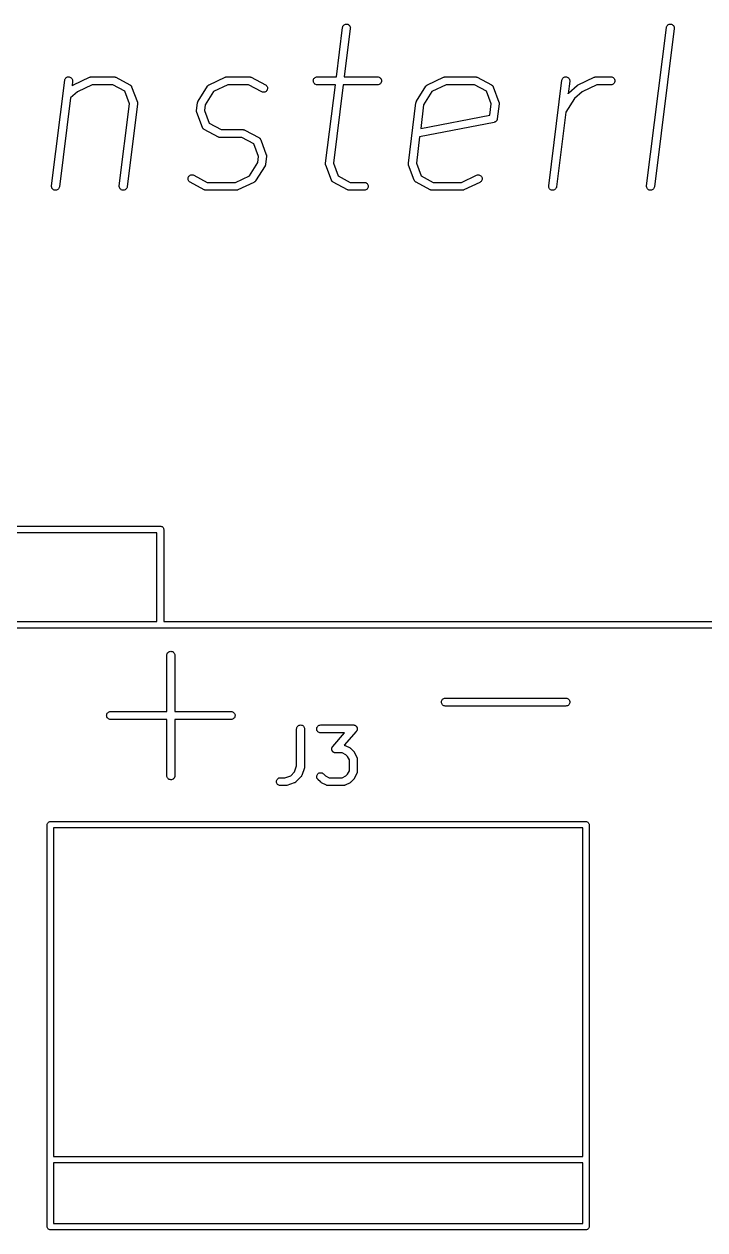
# Model space of a CAD drawing. Extents: x 81 to 160, y -176 to -60.
# Drawn here: x 103.39 to 116.3, y -85.4 to -62.54 of the extents above; entities that cross this region are included whole.
import ezdxf

# ---------------------------------------------------------------- set-up
doc = ezdxf.new("R2010")
doc.units = 0
doc.header["$MEASUREMENT"] = 0
doc.layers.add('BLACK', color=7, linetype='CONTINUOUS')

msp = doc.modelspace()

# ---------------------------------------------------------------- linework, layer by layer
at = {"layer": 'BLACK', "linetype": 'CONTINUOUS'}
for p, q in [((109.311, -63.5441), (109.428, -62.6098)), ((109.428, -62.6088), (109.431, -62.5946)), ((109.428, -62.6098), (109.428, -62.6088)), ((109.431, -62.5946), (109.437, -62.5813)), ((109.437, -62.5813), (109.446, -62.5694)), ((109.446, -62.5694), (109.457, -62.5595)), ((109.457, -62.5595), (109.469, -62.5518)), ((109.576, -62.6284), (109.462, -63.5441)), ((109.469, -62.5518), (109.483, -62.5467)), ((109.483, -62.5467), (109.497, -62.5443)), ((109.497, -62.5443), (109.512, -62.5448)), ((109.512, -62.5448), (109.526, -62.5481)), ((109.526, -62.5481), (109.539, -62.5541)), ((109.539, -62.5541), (109.551, -62.5626)), ((109.551, -62.5626), (109.561, -62.5733)), ((109.561, -62.5733), (109.569, -62.5857)), ((109.569, -62.5857), (109.574, -62.5994)), ((109.574, -62.5994), (109.577, -62.6138)), ((109.577, -62.6138), (109.576, -62.6284)), ((115.195, -65.6098), (115.57, -62.6098)), ((115.719, -62.6284), (115.344, -65.6284)), ((115.57, -62.6098), (115.571, -62.6088)), ((115.571, -62.6088), (115.574, -62.5946)), ((115.574, -62.5946), (115.58, -62.5813)), ((115.58, -62.5813), (115.589, -62.5694)), ((115.589, -62.5694), (115.599, -62.5595)), ((115.599, -62.5595), (115.612, -62.5518)), ((115.612, -62.5518), (115.626, -62.5467)), ((115.626, -62.5467), (115.64, -62.5443)), ((115.64, -62.5443), (115.655, -62.5448)), ((115.655, -62.5448), (115.669, -62.5481)), ((115.669, -62.5481), (115.682, -62.5541)), ((115.682, -62.5541), (115.694, -62.5626)), ((115.694, -62.5626), (115.704, -62.5733)), ((115.704, -62.5733), (115.712, -62.5857)), ((115.712, -62.5857), (115.717, -62.5994)), ((115.717, -62.5994), (115.72, -62.6138)), ((115.72, -62.6138), (115.719, -62.6284)), ((104.201, -63.5518), (104.215, -63.5467)), ((104.215, -63.5467), (104.229, -63.5443)), ((104.229, -63.5443), (104.244, -63.5448)), ((104.244, -63.5448), (104.258, -63.5481)), ((104.258, -63.5481), (104.272, -63.5541)), ((104.631, -63.5513), (104.632, -63.5508)), ((104.632, -63.5508), (104.633, -63.5504)), ((104.633, -63.5504), (104.634, -63.5498)), ((104.634, -63.5498), (104.64, -63.5481)), ((104.64, -63.5481), (104.646, -63.5461)), ((104.646, -63.5461), (104.647, -63.546)), ((104.647, -63.546), (104.648, -63.5456)), ((104.648, -63.5456), (104.654, -63.545)), ((104.654, -63.545), (104.66, -63.5442)), ((104.66, -63.5442), (104.661, -63.5443)), ((104.661, -63.5443), (104.663, -63.5441)), ((104.663, -63.5441), (105.091, -63.5441)), ((105.091, -63.5441), (105.092, -63.5441)), ((105.092, -63.5441), (105.095, -63.5445)), ((105.095, -63.5445), (105.099, -63.5445)), ((105.099, -63.5445), (105.103, -63.5453)), ((105.103, -63.5453), (105.107, -63.5458)), ((105.107, -63.5458), (105.11, -63.5467)), ((105.11, -63.5467), (105.113, -63.5474)), ((105.113, -63.5474), (105.117, -63.549)), ((105.117, -63.549), (105.121, -63.5502)), ((105.121, -63.5502), (105.124, -63.5517)), ((107.202, -63.5513), (107.203, -63.5508)), ((107.203, -63.5508), (107.204, -63.5504)), ((107.204, -63.5504), (107.206, -63.5498)), ((107.206, -63.5498), (107.211, -63.5481)), ((107.211, -63.5481), (107.217, -63.5461)), ((107.217, -63.5461), (107.218, -63.546)), ((107.218, -63.546), (107.22, -63.5456)), ((107.22, -63.5456), (107.226, -63.545)), ((107.226, -63.545), (107.232, -63.5442)), ((107.232, -63.5442), (107.233, -63.5443)), ((107.233, -63.5443), (107.234, -63.5441)), ((107.234, -63.5441), (107.663, -63.5441)), ((107.663, -63.5441), (107.664, -63.5441)), ((107.664, -63.5441), (107.667, -63.5445)), ((107.667, -63.5445), (107.67, -63.5445)), ((107.67, -63.5445), (107.674, -63.5453)), ((107.674, -63.5453), (107.678, -63.5458)), ((107.678, -63.5458), (107.681, -63.5467)), ((107.681, -63.5467), (107.684, -63.5474)), ((107.684, -63.5474), (107.688, -63.549)), ((107.688, -63.549), (107.692, -63.5502)), ((107.692, -63.5502), (107.695, -63.5517)), ((108.907, -63.5567), (108.92, -63.5498)), ((108.92, -63.5498), (108.934, -63.5456)), ((108.934, -63.5456), (108.948, -63.5441)), ((108.948, -63.5441), (109.311, -63.5441)), ((109.462, -63.5441), (110.091, -63.5441)), ((110.091, -63.5441), (110.092, -63.5441)), ((110.092, -63.5441), (110.107, -63.5458)), ((110.107, -63.5458), (110.121, -63.5502)), ((110.121, -63.5502), (110.134, -63.5573)), ((111.345, -63.5513), (111.346, -63.5508)), ((111.346, -63.5508), (111.347, -63.5504)), ((111.347, -63.5504), (111.348, -63.5498)), ((111.348, -63.5498), (111.354, -63.5481)), ((111.354, -63.5481), (111.36, -63.5461)), ((111.36, -63.5461), (111.361, -63.546)), ((111.361, -63.546), (111.362, -63.5456)), ((111.362, -63.5456), (111.368, -63.545)), ((111.368, -63.545), (111.374, -63.5442)), ((111.374, -63.5442), (111.376, -63.5443)), ((111.376, -63.5443), (111.377, -63.5441)), ((111.377, -63.5441), (111.948, -63.5441)), ((111.948, -63.5441), (111.949, -63.5441)), ((111.949, -63.5441), (111.953, -63.5445)), ((111.953, -63.5445), (111.956, -63.5445)), ((111.956, -63.5445), (111.96, -63.5453)), ((111.96, -63.5453), (111.964, -63.5458)), ((111.964, -63.5458), (111.967, -63.5467)), ((111.967, -63.5467), (111.97, -63.5474)), ((111.97, -63.5474), (111.974, -63.549)), ((111.974, -63.549), (111.978, -63.5502)), ((111.978, -63.5502), (111.981, -63.5517)), ((113.63, -63.5518), (113.643, -63.5467)), ((113.643, -63.5467), (113.658, -63.5443)), ((113.658, -63.5443), (113.673, -63.5448)), ((113.673, -63.5448), (113.687, -63.5481)), ((113.687, -63.5481), (113.7, -63.5541)), ((114.202, -63.5513), (114.203, -63.5508)), ((114.203, -63.5508), (114.204, -63.5504)), ((114.204, -63.5504), (114.206, -63.5498)), ((114.206, -63.5498), (114.211, -63.5481)), ((114.211, -63.5481), (114.217, -63.5461)), ((114.217, -63.5461), (114.218, -63.546)), ((114.218, -63.546), (114.22, -63.5456)), ((114.22, -63.5456), (114.226, -63.545)), ((114.226, -63.545), (114.232, -63.5442)), ((114.232, -63.5442), (114.233, -63.5443)), ((114.233, -63.5443), (114.234, -63.5441)), ((114.234, -63.5441), (114.52, -63.5441)), ((114.52, -63.5441), (114.521, -63.5441)), ((114.521, -63.5441), (114.535, -63.5458)), ((114.535, -63.5458), (114.549, -63.5502)), ((114.549, -63.5502), (114.562, -63.5573)), ((103.91, -65.6098), (104.16, -63.6098)), ((104.16, -63.6088), (104.163, -63.5946)), ((104.16, -63.6098), (104.16, -63.6088)), ((104.163, -63.5946), (104.169, -63.5813)), ((104.169, -63.5813), (104.178, -63.5694)), ((104.178, -63.5694), (104.189, -63.5595)), ((104.189, -63.5595), (104.201, -63.5518)), ((104.272, -63.5541), (104.283, -63.5626)), ((104.283, -63.5626), (104.293, -63.5733)), ((104.293, -63.5733), (104.301, -63.5857)), ((104.309, -63.6284), (104.298, -63.7164)), ((104.298, -63.7164), (104.309, -63.7059)), ((104.301, -63.5857), (104.306, -63.5994)), ((104.306, -63.5994), (104.309, -63.6138)), ((104.309, -63.6138), (104.309, -63.6284)), ((104.309, -63.7059), (104.31, -63.7053)), ((104.31, -63.7053), (104.312, -63.7036)), ((104.312, -63.7036), (104.315, -63.7016)), ((104.315, -63.7016), (104.318, -63.6994)), ((104.318, -63.6994), (104.322, -63.6968)), ((104.322, -63.6968), (104.325, -63.6956)), ((104.325, -63.6956), (104.327, -63.6941)), ((104.327, -63.6941), (104.631, -63.5513)), ((104.679, -63.6941), (104.401, -63.8252)), ((105.073, -63.6941), (104.679, -63.6941)), ((105.299, -63.8148), (105.073, -63.6941)), ((105.124, -63.5517), (105.127, -63.553)), ((105.127, -63.553), (105.394, -63.6958)), ((105.394, -63.6958), (105.395, -63.6963)), ((105.395, -63.6963), (105.399, -63.6989)), ((105.399, -63.6989), (105.403, -63.7012)), ((105.403, -63.7012), (105.405, -63.703)), ((105.405, -63.703), (105.407, -63.7046)), ((105.407, -63.7046), (105.411, -63.7079)), ((105.411, -63.7079), (105.414, -63.7109)), ((105.414, -63.7109), (105.416, -63.7131)), ((105.416, -63.7131), (105.418, -63.7151)), ((105.418, -63.7151), (105.42, -63.7189)), ((105.42, -63.7189), (105.423, -63.7225)), ((105.423, -63.7225), (105.424, -63.725)), ((105.424, -63.725), (105.426, -63.7273)), ((105.426, -63.7273), (105.427, -63.7316)), ((105.427, -63.7316), (105.429, -63.7357)), ((105.429, -63.7357), (105.537, -64.0214)), ((106.688, -64.008), (106.867, -63.7222)), ((106.867, -63.7222), (106.868, -63.7214)), ((106.868, -63.7214), (106.871, -63.7164)), ((106.871, -63.7164), (106.875, -63.7114)), ((106.875, -63.7114), (106.876, -63.7107)), ((106.876, -63.7107), (106.877, -63.7099)), ((106.877, -63.7099), (106.881, -63.7058)), ((106.881, -63.7058), (106.886, -63.7016)), ((106.886, -63.7016), (106.887, -63.7011)), ((106.887, -63.7011), (106.888, -63.7004)), ((106.888, -63.7004), (106.893, -63.6973)), ((106.893, -63.6973), (106.899, -63.6941)), ((106.899, -63.6941), (107.202, -63.5513)), ((107.251, -63.6941), (106.982, -63.8205)), ((107.644, -63.6941), (107.251, -63.6941)), ((107.895, -63.8282), (107.644, -63.6941)), ((107.695, -63.5517), (107.698, -63.553)), ((107.698, -63.553), (107.966, -63.6958)), ((107.966, -63.6958), (107.967, -63.6963)), ((107.967, -63.6963), (107.979, -63.7046)), ((107.979, -63.7046), (107.989, -63.7151)), ((107.989, -63.7151), (107.997, -63.7273)), ((107.997, -63.7273), (108.003, -63.7409)), ((108.005, -63.7699), (108.002, -63.7843)), ((108.003, -63.7409), (108.005, -63.7553)), ((108.005, -63.7553), (108.005, -63.7699)), ((108.873, -63.6186), (108.875, -63.6041)), ((108.875, -63.6332), (108.873, -63.6186)), ((108.875, -63.6041), (108.879, -63.5901)), ((108.879, -63.6472), (108.875, -63.6332)), ((108.879, -63.5901), (108.886, -63.5772)), ((108.886, -63.6602), (108.879, -63.6472)), ((108.886, -63.5772), (108.896, -63.5659)), ((108.895, -63.6716), (108.886, -63.6602)), ((108.906, -63.681), (108.895, -63.6716)), ((108.896, -63.5659), (108.907, -63.5567)), ((108.919, -63.6881), (108.906, -63.681)), ((108.933, -63.6925), (108.919, -63.6881)), ((108.947, -63.6941), (108.933, -63.6925)), ((108.948, -63.6941), (108.947, -63.6941)), ((109.292, -63.6941), (108.948, -63.6941)), ((109.106, -65.1813), (109.292, -63.6941)), ((109.443, -63.6941), (109.257, -65.1815)), ((110.091, -63.6941), (109.443, -63.6941)), ((110.106, -63.6927), (110.091, -63.6941)), ((110.12, -63.6885), (110.106, -63.6927)), ((110.133, -63.6816), (110.12, -63.6885)), ((110.144, -63.6724), (110.133, -63.6816)), ((110.134, -63.5573), (110.145, -63.5667)), ((110.153, -63.6611), (110.144, -63.6724)), ((110.145, -63.5667), (110.154, -63.5781)), ((110.16, -63.6482), (110.153, -63.6611)), ((110.154, -63.5781), (110.161, -63.591)), ((110.165, -63.6342), (110.16, -63.6482)), ((110.161, -63.591), (110.165, -63.6051)), ((110.165, -63.6051), (110.166, -63.6197)), ((110.166, -63.6197), (110.165, -63.6342)), ((110.831, -64.008), (111.01, -63.7222)), ((111.01, -63.7214), (111.014, -63.7164)), ((111.01, -63.7222), (111.01, -63.7214)), ((111.014, -63.7164), (111.018, -63.7114)), ((111.018, -63.7114), (111.019, -63.7107)), ((111.019, -63.7099), (111.024, -63.7058)), ((111.019, -63.7107), (111.019, -63.7099)), ((111.024, -63.7058), (111.029, -63.7016)), ((111.029, -63.7016), (111.03, -63.7011)), ((111.03, -63.7011), (111.031, -63.7004)), ((111.031, -63.7004), (111.036, -63.6973)), ((111.036, -63.6973), (111.041, -63.6941)), ((111.041, -63.6941), (111.345, -63.5513)), ((111.394, -63.6941), (111.125, -63.8205)), ((111.93, -63.6941), (111.394, -63.6941)), ((112.156, -63.8148), (111.93, -63.6941)), ((111.981, -63.5517), (111.984, -63.553)), ((111.984, -63.553), (112.252, -63.6958)), ((112.252, -63.6958), (112.252, -63.6963)), ((112.252, -63.6963), (112.256, -63.6989)), ((112.256, -63.6989), (112.26, -63.7012)), ((112.26, -63.7012), (112.262, -63.703)), ((112.262, -63.703), (112.265, -63.7046)), ((112.265, -63.7046), (112.268, -63.7079)), ((112.268, -63.7079), (112.271, -63.7109)), ((112.271, -63.7109), (112.273, -63.7131)), ((112.273, -63.7131), (112.275, -63.7151)), ((112.275, -63.7151), (112.277, -63.7189)), ((112.277, -63.7189), (112.28, -63.7225)), ((112.28, -63.7225), (112.281, -63.725)), ((112.281, -63.725), (112.283, -63.7273)), ((112.283, -63.7273), (112.284, -63.7316)), ((112.284, -63.7316), (112.287, -63.7357)), ((112.287, -63.7357), (112.394, -64.0214)), ((113.338, -65.6098), (113.588, -63.6098)), ((113.588, -63.6088), (113.592, -63.5946)), ((113.588, -63.6098), (113.588, -63.6088)), ((113.592, -63.5946), (113.598, -63.5813)), ((113.598, -63.5813), (113.607, -63.5694)), ((113.607, -63.5694), (113.617, -63.5595)), ((113.617, -63.5595), (113.63, -63.5518)), ((113.7, -63.5541), (113.712, -63.5626)), ((113.737, -63.6284), (113.708, -63.863)), ((113.712, -63.5626), (113.722, -63.5733)), ((113.72, -63.8488), (113.881, -63.7059)), ((113.722, -63.5733), (113.73, -63.5857)), ((113.73, -63.5857), (113.735, -63.5994)), ((113.735, -63.5994), (113.738, -63.6138)), ((113.738, -63.6138), (113.737, -63.6284)), ((113.881, -63.7059), (113.882, -63.7053)), ((113.882, -63.7053), (113.884, -63.7036)), ((113.884, -63.7036), (113.886, -63.7016)), ((113.886, -63.7016), (113.89, -63.6994)), ((113.89, -63.6994), (113.893, -63.6968)), ((113.893, -63.6968), (113.896, -63.6956)), ((113.896, -63.6956), (113.899, -63.6941)), ((113.899, -63.6941), (114.202, -63.5513)), ((114.251, -63.6941), (113.972, -63.8252)), ((114.52, -63.6941), (114.251, -63.6941)), ((114.534, -63.6927), (114.52, -63.6941)), ((114.548, -63.6885), (114.534, -63.6927)), ((114.561, -63.6816), (114.548, -63.6885)), ((114.573, -63.6724), (114.561, -63.6816)), ((114.562, -63.5573), (114.573, -63.5667)), ((114.573, -63.5667), (114.583, -63.5781)), ((114.582, -63.6611), (114.573, -63.6724)), ((114.589, -63.6482), (114.582, -63.6611)), ((114.583, -63.5781), (114.589, -63.591)), ((114.589, -63.591), (114.594, -63.6051)), ((114.593, -63.6342), (114.589, -63.6482)), ((114.595, -63.6197), (114.593, -63.6342)), ((114.594, -63.6051), (114.595, -63.6197)), ((104.269, -63.9422), (104.059, -65.6284)), ((104.401, -63.8252), (104.269, -63.9422)), ((105.39, -64.0567), (105.299, -63.8148)), ((106.688, -64.0089), (106.688, -64.008)), ((106.982, -63.8205), (106.824, -64.0734)), ((107.909, -63.8338), (107.895, -63.8282)), ((107.923, -63.8366), (107.909, -63.8338)), ((107.938, -63.8367), (107.923, -63.8366)), ((107.952, -63.8338), (107.938, -63.8367)), ((107.966, -63.8283), (107.952, -63.8338)), ((107.978, -63.8202), (107.966, -63.8283)), ((107.988, -63.8099), (107.978, -63.8202)), ((107.996, -63.7978), (107.988, -63.8099)), ((108.002, -63.7843), (107.996, -63.7978)), ((110.831, -64.009), (110.831, -64.008)), ((111.125, -63.8205), (110.967, -64.0734)), ((112.247, -64.0567), (112.156, -63.8148)), ((113.828, -63.9537), (113.664, -64.2163)), ((113.708, -63.863), (113.709, -63.862)), ((113.709, -63.862), (113.71, -63.8595)), ((113.71, -63.8595), (113.713, -63.8563)), ((113.713, -63.8563), (113.716, -63.8528)), ((113.716, -63.8528), (113.718, -63.8509)), ((113.718, -63.8509), (113.72, -63.8488)), ((113.972, -63.8252), (113.828, -63.9537)), ((105.195, -65.6098), (105.39, -64.0567)), ((105.541, -64.057), (105.344, -65.6284)), ((105.537, -64.0214), (105.537, -64.0224)), ((105.537, -64.0224), (105.538, -64.0252)), ((105.538, -64.0252), (105.539, -64.028)), ((105.539, -64.028), (105.539, -64.0323)), ((105.539, -64.0323), (105.54, -64.0366)), ((105.54, -64.0366), (105.541, -64.0395)), ((105.541, -64.0395), (105.541, -64.0424)), ((105.541, -64.0424), (105.541, -64.0468)), ((105.541, -64.0468), (105.541, -64.0512)), ((105.541, -64.0512), (105.541, -64.0541)), ((105.541, -64.0541), (105.541, -64.057)), ((106.659, -64.1871), (106.66, -64.1842)), ((106.659, -64.1915), (106.659, -64.1871)), ((106.659, -64.1959), (106.659, -64.1915)), ((106.66, -64.1988), (106.659, -64.1959)), ((106.66, -64.1813), (106.678, -64.0384)), ((106.66, -64.1842), (106.66, -64.1813)), ((106.66, -64.2017), (106.66, -64.1988)), ((106.661, -64.206), (106.66, -64.2017)), ((106.662, -64.2103), (106.661, -64.206)), ((106.663, -64.2131), (106.662, -64.2103)), ((106.664, -64.2159), (106.663, -64.2131)), ((106.664, -64.2169), (106.664, -64.2159)), ((106.771, -64.5026), (106.664, -64.2169)), ((106.678, -64.0352), (106.68, -64.0292)), ((106.678, -64.0363), (106.678, -64.0352)), ((106.678, -64.0374), (106.678, -64.0363)), ((106.678, -64.0384), (106.678, -64.0374)), ((106.68, -64.0292), (106.681, -64.0231)), ((106.681, -64.0231), (106.682, -64.0221)), ((106.682, -64.0211), (106.685, -64.0155)), ((106.682, -64.0221), (106.682, -64.0211)), ((106.685, -64.0155), (106.687, -64.0098)), ((106.687, -64.0098), (106.688, -64.0089)), ((106.824, -64.0734), (106.811, -64.1815)), ((106.811, -64.1815), (106.902, -64.4234)), ((110.678, -65.1813), (110.82, -64.0384)), ((110.82, -64.0384), (110.821, -64.0374)), ((110.821, -64.0352), (110.823, -64.0292)), ((110.821, -64.0363), (110.821, -64.0352)), ((110.821, -64.0374), (110.821, -64.0363)), ((110.823, -64.0292), (110.824, -64.0231)), ((110.824, -64.0221), (110.825, -64.0211)), ((110.824, -64.0231), (110.824, -64.0221)), ((110.825, -64.0211), (110.828, -64.0155)), ((110.828, -64.0155), (110.83, -64.0098)), ((110.83, -64.0098), (110.831, -64.009)), ((110.967, -64.0734), (110.911, -64.5257)), ((112.22, -64.2702), (112.247, -64.0567)), ((112.398, -64.057), (112.362, -64.3427)), ((112.394, -64.0214), (112.394, -64.0224)), ((112.394, -64.0224), (112.395, -64.0252)), ((112.395, -64.0252), (112.396, -64.028)), ((112.396, -64.028), (112.397, -64.0323)), ((112.397, -64.0323), (112.398, -64.0366)), ((112.398, -64.0366), (112.398, -64.0395)), ((112.398, -64.0395), (112.398, -64.0424)), ((112.398, -64.0424), (112.398, -64.0468)), ((112.398, -64.0468), (112.398, -64.0512)), ((112.398, -64.0512), (112.398, -64.0541)), ((112.398, -64.0541), (112.398, -64.057)), ((113.664, -64.2163), (113.487, -65.6284)), ((106.902, -64.4234), (107.128, -64.5441)), ((112.302, -64.407), (110.891, -64.6823)), ((110.911, -64.5257), (112.22, -64.2702)), ((112.304, -64.4063), (112.302, -64.407)), ((112.307, -64.4059), (112.304, -64.4063)), ((112.311, -64.4042), (112.307, -64.4059)), ((112.316, -64.4028), (112.311, -64.4042)), ((112.318, -64.4017), (112.316, -64.4028)), ((112.321, -64.4008), (112.318, -64.4017)), ((112.325, -64.3983), (112.321, -64.4008)), ((112.329, -64.396), (112.325, -64.3983)), ((112.331, -64.3944), (112.329, -64.396)), ((112.333, -64.3931), (112.331, -64.3944)), ((112.337, -64.3898), (112.333, -64.3931)), ((112.34, -64.3868), (112.337, -64.3898)), ((112.342, -64.3849), (112.34, -64.3868)), ((112.344, -64.3832), (112.342, -64.3849)), ((112.347, -64.3792), (112.344, -64.3832)), ((112.35, -64.3755), (112.347, -64.3792)), ((112.351, -64.3733), (112.35, -64.3755)), ((112.352, -64.3713), (112.351, -64.3733)), ((112.354, -64.3669), (112.352, -64.3713)), ((112.357, -64.3627), (112.354, -64.3669)), ((112.358, -64.3603), (112.357, -64.3627)), ((112.359, -64.358), (112.358, -64.3603)), ((112.36, -64.3533), (112.359, -64.358)), ((112.361, -64.3487), (112.36, -64.3533)), ((112.362, -64.3438), (112.361, -64.3462)), ((112.361, -64.3462), (112.361, -64.3487)), ((112.362, -64.3427), (112.362, -64.3438)), ((106.773, -64.5067), (106.771, -64.5026)), ((106.775, -64.5109), (106.773, -64.5067)), ((106.776, -64.5133), (106.775, -64.5109)), ((106.778, -64.5158), (106.776, -64.5133)), ((106.78, -64.5194), (106.778, -64.5158)), ((106.783, -64.5232), (106.78, -64.5194)), ((106.785, -64.5252), (106.783, -64.5232)), ((106.786, -64.5274), (106.785, -64.5252)), ((106.79, -64.5304), (106.786, -64.5274)), ((106.793, -64.5337), (106.79, -64.5304)), ((106.795, -64.5352), (106.793, -64.5337)), ((106.797, -64.5371), (106.795, -64.5352)), ((106.801, -64.5394), (106.797, -64.5371)), ((106.805, -64.542), (106.801, -64.5394)), ((106.806, -64.5425), (106.805, -64.542)), ((107.074, -64.6853), (106.806, -64.5425)), ((107.077, -64.6865), (107.074, -64.6853)), ((107.08, -64.6881), (107.077, -64.6865)), ((107.084, -64.6893), (107.08, -64.6881)), ((107.087, -64.6909), (107.084, -64.6893)), ((107.091, -64.6915), (107.087, -64.6909)), ((107.094, -64.6925), (107.091, -64.6915)), ((107.098, -64.693), (107.094, -64.6925)), ((107.102, -64.6938), (107.098, -64.693)), ((107.105, -64.6938), (107.102, -64.6938)), ((107.108, -64.6941), (107.105, -64.6938)), ((107.128, -64.5441), (107.538, -64.5441)), ((107.538, -64.5441), (107.539, -64.5441)), ((107.539, -64.5441), (107.542, -64.5445)), ((107.542, -64.5445), (107.545, -64.5445)), ((107.545, -64.5445), (107.549, -64.5453)), ((107.549, -64.5453), (107.553, -64.5458)), ((107.553, -64.5458), (107.556, -64.5467)), ((107.556, -64.5467), (107.559, -64.5474)), ((107.559, -64.5474), (107.563, -64.549)), ((107.563, -64.549), (107.567, -64.5502)), ((107.567, -64.5502), (107.57, -64.5517)), ((107.57, -64.5517), (107.573, -64.553)), ((107.573, -64.553), (107.841, -64.6958)), ((110.891, -64.6823), (110.829, -65.1815)), ((107.109, -64.6941), (107.108, -64.6941)), ((107.519, -64.6941), (107.109, -64.6941)), ((107.745, -64.8148), (107.519, -64.6941)), ((107.836, -65.0567), (107.745, -64.8148)), ((107.841, -64.6958), (107.842, -64.6963)), ((107.842, -64.6963), (107.846, -64.6989)), ((107.846, -64.6989), (107.849, -64.7012)), ((107.849, -64.7012), (107.852, -64.703)), ((107.852, -64.703), (107.854, -64.7046)), ((107.854, -64.7046), (107.857, -64.7079)), ((107.857, -64.7079), (107.86, -64.7109)), ((107.86, -64.7109), (107.862, -64.7131)), ((107.862, -64.7131), (107.864, -64.7151)), ((107.864, -64.7151), (107.867, -64.7189)), ((107.867, -64.7189), (107.869, -64.7225)), ((107.869, -64.7225), (107.871, -64.725)), ((107.871, -64.725), (107.872, -64.7273)), ((107.872, -64.7273), (107.874, -64.7316)), ((107.874, -64.7316), (107.876, -64.7357)), ((107.876, -64.7357), (107.983, -65.0214)), ((107.822, -65.1649), (107.836, -65.0567)), ((107.987, -65.057), (107.969, -65.1999)), ((107.983, -65.0214), (107.983, -65.0224)), ((107.983, -65.0224), (107.984, -65.0252)), ((107.984, -65.0252), (107.985, -65.028)), ((107.985, -65.028), (107.986, -65.0323)), ((107.986, -65.0323), (107.987, -65.0366)), ((107.987, -65.0366), (107.987, -65.0395)), ((107.987, -65.0395), (107.988, -65.0424)), ((107.988, -65.0424), (107.987, -65.0468)), ((107.987, -65.0468), (107.988, -65.0512)), ((107.988, -65.0512), (107.987, -65.0541)), ((107.987, -65.0541), (107.987, -65.057)), ((107.664, -65.4178), (107.822, -65.1649)), ((107.958, -65.2303), (107.78, -65.516)), ((107.959, -65.2293), (107.958, -65.2303)), ((107.96, -65.2284), (107.959, -65.2293)), ((107.962, -65.2228), (107.96, -65.2284)), ((107.965, -65.2172), (107.962, -65.2228)), ((107.966, -65.2151), (107.965, -65.2161)), ((107.965, -65.2161), (107.965, -65.2172)), ((107.967, -65.2091), (107.966, -65.2151)), ((107.969, -65.2031), (107.967, -65.2091)), ((107.969, -65.1999), (107.969, -65.2009)), ((107.969, -65.2009), (107.969, -65.202)), ((107.969, -65.202), (107.969, -65.2031)), ((109.106, -65.1842), (109.106, -65.1813)), ((109.106, -65.1871), (109.106, -65.1842)), ((109.106, -65.1915), (109.106, -65.1871)), ((109.106, -65.1959), (109.106, -65.1915)), ((109.106, -65.1988), (109.106, -65.1959)), ((109.106, -65.2017), (109.106, -65.1988)), ((109.107, -65.206), (109.106, -65.2017)), ((109.108, -65.2103), (109.107, -65.206)), ((109.109, -65.2131), (109.108, -65.2103)), ((109.11, -65.2159), (109.109, -65.2131)), ((109.11, -65.2169), (109.11, -65.2159)), ((109.217, -65.5026), (109.11, -65.2169)), ((109.257, -65.1815), (109.348, -65.4234)), ((110.677, -65.1842), (110.678, -65.1813)), ((110.677, -65.1871), (110.677, -65.1842)), ((110.677, -65.1915), (110.677, -65.1871)), ((110.677, -65.1959), (110.677, -65.1915)), ((110.678, -65.1988), (110.677, -65.1959)), ((110.678, -65.2017), (110.678, -65.1988)), ((110.679, -65.206), (110.678, -65.2017)), ((110.68, -65.2103), (110.679, -65.206)), ((110.681, -65.2131), (110.68, -65.2103)), ((110.681, -65.2159), (110.681, -65.2131)), ((110.682, -65.2169), (110.681, -65.2159)), ((110.789, -65.5026), (110.682, -65.2169)), ((110.829, -65.1815), (110.919, -65.4234)), ((106.499, -65.4684), (106.502, -65.454)), ((106.499, -65.483), (106.499, -65.4684)), ((106.501, -65.4974), (106.499, -65.483)), ((106.507, -65.5109), (106.501, -65.4974)), ((106.502, -65.454), (106.507, -65.4405)), ((106.507, -65.4405), (106.516, -65.4284)), ((106.515, -65.5232), (106.507, -65.5109)), ((106.525, -65.5337), (106.515, -65.5232)), ((106.516, -65.4284), (106.526, -65.4181)), ((106.537, -65.542), (106.525, -65.5337)), ((106.526, -65.4181), (106.538, -65.41)), ((106.538, -65.5425), (106.537, -65.542)), ((106.538, -65.41), (106.552, -65.4045)), ((106.806, -65.6853), (106.538, -65.5425)), ((106.552, -65.4045), (106.566, -65.4016)), ((106.566, -65.4016), (106.581, -65.4017)), ((106.581, -65.4017), (106.595, -65.4045)), ((106.595, -65.4045), (106.609, -65.4101)), ((106.609, -65.4101), (106.86, -65.5441)), ((106.86, -65.5441), (107.396, -65.5441)), ((107.396, -65.5441), (107.664, -65.4178)), ((107.748, -65.5441), (107.445, -65.687)), ((107.754, -65.5409), (107.748, -65.5441)), ((107.759, -65.5379), (107.754, -65.5409)), ((107.76, -65.5372), (107.759, -65.5379)), ((107.761, -65.5367), (107.76, -65.5372)), ((107.765, -65.5324), (107.761, -65.5367)), ((107.77, -65.5284), (107.765, -65.5324)), ((107.771, -65.5276), (107.77, -65.5284)), ((107.772, -65.5269), (107.771, -65.5276)), ((107.775, -65.5218), (107.772, -65.5269)), ((107.779, -65.5169), (107.775, -65.5218)), ((107.78, -65.516), (107.779, -65.5169)), ((109.219, -65.5067), (109.217, -65.5026)), ((109.221, -65.5109), (109.219, -65.5067)), ((109.223, -65.5133), (109.221, -65.5109)), ((109.224, -65.5158), (109.223, -65.5133)), ((109.227, -65.5194), (109.224, -65.5158)), ((109.229, -65.5232), (109.227, -65.5194)), ((109.231, -65.5252), (109.229, -65.5232)), ((109.233, -65.5274), (109.231, -65.5252)), ((109.236, -65.5304), (109.233, -65.5274)), ((109.239, -65.5337), (109.236, -65.5304)), ((109.242, -65.5352), (109.239, -65.5337)), ((109.244, -65.5371), (109.242, -65.5352)), ((109.248, -65.5394), (109.244, -65.5371)), ((109.251, -65.542), (109.248, -65.5394)), ((109.252, -65.5425), (109.251, -65.542)), ((109.52, -65.6853), (109.252, -65.5425)), ((109.348, -65.4234), (109.574, -65.5441)), ((109.574, -65.5441), (109.841, -65.5441)), ((109.841, -65.5441), (109.842, -65.5441)), ((109.842, -65.5441), (109.857, -65.5458)), ((109.857, -65.5458), (109.871, -65.5502)), ((109.871, -65.5502), (109.884, -65.5573)), ((109.884, -65.5573), (109.895, -65.5667)), ((109.895, -65.5667), (109.904, -65.5781)), ((109.904, -65.5781), (109.911, -65.591)), ((109.911, -65.591), (109.915, -65.6051)), ((109.915, -65.6051), (109.916, -65.6197)), ((110.791, -65.5067), (110.789, -65.5026)), ((110.793, -65.5109), (110.791, -65.5067)), ((110.794, -65.5133), (110.793, -65.5109)), ((110.795, -65.5158), (110.794, -65.5133)), ((110.798, -65.5194), (110.795, -65.5158)), ((110.801, -65.5232), (110.798, -65.5194)), ((110.803, -65.5252), (110.801, -65.5232)), ((110.804, -65.5274), (110.803, -65.5252)), ((110.808, -65.5304), (110.804, -65.5274)), ((110.811, -65.5337), (110.808, -65.5304)), ((110.813, -65.5352), (110.811, -65.5337)), ((110.815, -65.5371), (110.813, -65.5352)), ((110.819, -65.5394), (110.815, -65.5371)), ((110.823, -65.542), (110.819, -65.5394)), ((110.824, -65.5425), (110.823, -65.542)), ((111.092, -65.6853), (110.824, -65.5425)), ((110.919, -65.4234), (111.146, -65.5441)), ((111.146, -65.5441), (111.682, -65.5441)), ((111.682, -65.5441), (111.97, -65.4084)), ((112.034, -65.5441), (111.73, -65.687)), ((111.97, -65.4084), (111.971, -65.408)), ((111.971, -65.408), (111.985, -65.4033)), ((111.985, -65.4033), (111.999, -65.4013)), ((111.999, -65.4013), (112.014, -65.4022)), ((112.014, -65.4022), (112.028, -65.406)), ((112.028, -65.406), (112.041, -65.4124)), ((112.046, -65.5367), (112.034, -65.5441)), ((112.041, -65.4124), (112.053, -65.4213)), ((112.057, -65.5269), (112.046, -65.5367)), ((112.053, -65.4213), (112.063, -65.4322)), ((112.066, -65.5151), (112.057, -65.5269)), ((112.063, -65.4322), (112.07, -65.4448)), ((112.072, -65.5019), (112.066, -65.5151)), ((112.07, -65.4448), (112.075, -65.4586)), ((112.076, -65.4878), (112.072, -65.5019)), ((112.075, -65.4586), (112.077, -65.4731)), ((112.077, -65.4731), (112.076, -65.4878)), ((103.909, -65.6245), (103.91, -65.6098)), ((103.912, -65.6389), (103.909, -65.6245)), ((103.917, -65.6526), (103.912, -65.6389)), ((103.925, -65.665), (103.917, -65.6526)), ((103.935, -65.6756), (103.925, -65.665)), ((103.947, -65.6841), (103.935, -65.6756)), ((103.96, -65.6902), (103.947, -65.6841)), ((103.974, -65.6935), (103.96, -65.6902)), ((103.989, -65.694), (103.974, -65.6935)), ((104.003, -65.6916), (103.989, -65.694)), ((104.017, -65.6865), (104.003, -65.6916)), ((104.03, -65.6788), (104.017, -65.6865)), ((104.04, -65.6689), (104.03, -65.6788)), ((104.049, -65.657), (104.04, -65.6689)), ((104.055, -65.6437), (104.049, -65.657)), ((104.058, -65.6295), (104.055, -65.6437)), ((104.059, -65.6284), (104.058, -65.6295)), ((105.195, -65.6245), (105.195, -65.6098)), ((105.197, -65.6389), (105.195, -65.6245)), ((105.203, -65.6526), (105.197, -65.6389)), ((105.21, -65.665), (105.203, -65.6526)), ((105.221, -65.6756), (105.21, -65.665)), ((105.232, -65.6841), (105.221, -65.6756)), ((105.246, -65.6902), (105.232, -65.6841)), ((105.26, -65.6935), (105.246, -65.6902)), ((105.275, -65.694), (105.26, -65.6935)), ((105.289, -65.6916), (105.275, -65.694)), ((105.303, -65.6865), (105.289, -65.6916)), ((105.315, -65.6788), (105.303, -65.6865)), ((105.326, -65.6689), (105.315, -65.6788)), ((105.335, -65.657), (105.326, -65.6689)), ((105.341, -65.6437), (105.335, -65.657)), ((105.344, -65.6295), (105.341, -65.6437)), ((105.344, -65.6284), (105.344, -65.6295)), ((106.809, -65.6865), (106.806, -65.6853)), ((106.812, -65.6881), (106.809, -65.6865)), ((106.816, -65.6893), (106.812, -65.6881)), ((106.82, -65.6909), (106.816, -65.6893)), ((106.823, -65.6915), (106.82, -65.6909)), ((106.826, -65.6925), (106.823, -65.6915)), ((106.83, -65.693), (106.826, -65.6925)), ((106.834, -65.6938), (106.83, -65.693)), ((106.837, -65.6938), (106.834, -65.6938)), ((106.84, -65.6941), (106.837, -65.6938)), ((106.841, -65.6941), (106.84, -65.6941)), ((107.413, -65.6941), (106.841, -65.6941)), ((107.414, -65.694), (107.413, -65.6941)), ((107.415, -65.6941), (107.414, -65.694)), ((107.421, -65.6933), (107.415, -65.6941)), ((107.427, -65.6927), (107.421, -65.6933)), ((107.429, -65.6923), (107.427, -65.6927)), ((107.43, -65.6922), (107.429, -65.6923)), ((107.436, -65.6902), (107.43, -65.6922)), ((107.441, -65.6885), (107.436, -65.6902)), ((107.442, -65.6879), (107.441, -65.6885)), ((107.444, -65.6874), (107.442, -65.6879)), ((107.445, -65.687), (107.444, -65.6874)), ((109.523, -65.6865), (109.52, -65.6853)), ((109.526, -65.6881), (109.523, -65.6865)), ((109.53, -65.6893), (109.526, -65.6881)), ((109.534, -65.6909), (109.53, -65.6893)), ((109.537, -65.6915), (109.534, -65.6909)), ((109.54, -65.6925), (109.537, -65.6915)), ((109.544, -65.693), (109.54, -65.6925)), ((109.548, -65.6938), (109.544, -65.693)), ((109.551, -65.6938), (109.548, -65.6938)), ((109.555, -65.6941), (109.551, -65.6938)), ((109.556, -65.6941), (109.555, -65.6941)), ((109.841, -65.6941), (109.556, -65.6941)), ((109.856, -65.6927), (109.841, -65.6941)), ((109.87, -65.6885), (109.856, -65.6927)), ((109.883, -65.6816), (109.87, -65.6885)), ((109.894, -65.6724), (109.883, -65.6816)), ((109.903, -65.6611), (109.894, -65.6724)), ((109.91, -65.6482), (109.903, -65.6611)), ((109.915, -65.6342), (109.91, -65.6482)), ((109.916, -65.6197), (109.915, -65.6342)), ((111.095, -65.6865), (111.092, -65.6853)), ((111.097, -65.6881), (111.095, -65.6865)), ((111.101, -65.6893), (111.097, -65.6881)), ((111.105, -65.6909), (111.101, -65.6893)), ((111.108, -65.6915), (111.105, -65.6909)), ((111.111, -65.6925), (111.108, -65.6915)), ((111.116, -65.693), (111.111, -65.6925)), ((111.12, -65.6938), (111.116, -65.693)), ((111.123, -65.6938), (111.12, -65.6938)), ((111.126, -65.6941), (111.123, -65.6938)), ((111.127, -65.6941), (111.126, -65.6941)), ((111.698, -65.6941), (111.127, -65.6941)), ((111.7, -65.694), (111.698, -65.6941)), ((111.701, -65.6941), (111.7, -65.694)), ((111.707, -65.6933), (111.701, -65.6941)), ((111.713, -65.6927), (111.707, -65.6933)), ((111.714, -65.6923), (111.713, -65.6927)), ((111.716, -65.6922), (111.714, -65.6923)), ((111.721, -65.6902), (111.716, -65.6922)), ((111.727, -65.6885), (111.721, -65.6902)), ((111.728, -65.6879), (111.727, -65.6885)), ((111.729, -65.6874), (111.728, -65.6879)), ((111.73, -65.687), (111.729, -65.6874)), ((113.338, -65.6245), (113.338, -65.6098)), ((113.34, -65.6389), (113.338, -65.6245)), ((113.346, -65.6526), (113.34, -65.6389)), ((113.353, -65.665), (113.346, -65.6526)), ((113.363, -65.6756), (113.353, -65.665)), ((113.375, -65.6841), (113.363, -65.6756)), ((113.389, -65.6902), (113.375, -65.6841)), ((113.403, -65.6935), (113.389, -65.6902)), ((113.418, -65.694), (113.403, -65.6935)), ((113.432, -65.6916), (113.418, -65.694)), ((113.446, -65.6865), (113.432, -65.6916)), ((113.458, -65.6788), (113.446, -65.6865)), ((113.469, -65.6689), (113.458, -65.6788)), ((113.477, -65.657), (113.469, -65.6689)), ((113.484, -65.6437), (113.477, -65.657)), ((113.487, -65.6295), (113.484, -65.6437)), ((113.487, -65.6284), (113.487, -65.6295)), ((115.195, -65.6245), (115.195, -65.6098)), ((115.197, -65.6389), (115.195, -65.6245)), ((115.203, -65.6526), (115.197, -65.6389)), ((115.21, -65.665), (115.203, -65.6526)), ((115.221, -65.6756), (115.21, -65.665)), ((115.232, -65.6841), (115.221, -65.6756)), ((115.246, -65.6902), (115.232, -65.6841)), ((115.26, -65.6935), (115.246, -65.6902)), ((115.275, -65.694), (115.26, -65.6935)), ((115.289, -65.6916), (115.275, -65.694)), ((115.303, -65.6865), (115.289, -65.6916)), ((115.315, -65.6788), (115.303, -65.6865)), ((115.326, -65.6689), (115.315, -65.6788)), ((115.335, -65.657), (115.326, -65.6689)), ((115.341, -65.6437), (115.335, -65.657)), ((115.344, -65.6295), (115.341, -65.6437)), ((115.344, -65.6284), (115.344, -65.6295)), ((96.9831, -72.0615), (105.969, -72.0615)), ((105.909, -72.1885), (97.0435, -72.1885)), ((105.909, -73.8715), (105.909, -72.1885)), ((105.969, -72.0615), (105.972, -72.0612)), ((105.972, -72.0612), (105.975, -72.0615)), ((105.975, -72.0615), (105.984, -72.0624)), ((105.984, -72.0624), (105.996, -72.0661)), ((105.996, -72.0661), (106.007, -72.0719)), ((106.007, -72.0719), (106.017, -72.0799)), ((106.017, -72.0799), (106.025, -72.0896)), ((106.025, -72.0896), (106.031, -72.1006)), ((106.031, -72.1006), (106.035, -72.1126)), ((106.035, -72.1126), (106.036, -72.125)), ((106.036, -72.125), (106.036, -72.1281)), ((106.036, -72.1281), (106.036, -73.8715)), ((105.969, -73.9985), (96.9831, -73.9985)), ((97.0435, -73.8715), (105.909, -73.8715)), ((105.972, -73.9988), (105.969, -73.9985)), ((105.975, -73.9985), (105.972, -73.9988)), ((122.567, -73.9985), (105.975, -73.9985)), ((106.036, -73.8715), (122.507, -73.8715)), ((106.097, -74.5084), (106.099, -74.4938)), ((106.097, -74.5094), (106.097, -74.5084)), ((106.097, -75.5773), (106.097, -74.5094)), ((106.099, -74.4938), (106.103, -74.4799)), ((106.103, -74.4799), (106.11, -74.4671)), ((106.11, -74.4671), (106.12, -74.4558)), ((106.12, -74.4558), (106.131, -74.4467)), ((106.131, -74.4467), (106.144, -74.4399)), ((106.144, -74.4399), (106.158, -74.4358)), ((106.158, -74.4358), (106.173, -74.4344)), ((106.173, -74.4344), (106.187, -74.436)), ((106.187, -74.436), (106.201, -74.4403)), ((106.201, -74.4403), (106.214, -74.4472)), ((106.214, -74.4472), (106.225, -74.4566)), ((106.225, -74.4566), (106.234, -74.4679)), ((106.234, -74.4679), (106.241, -74.4808)), ((106.241, -74.4808), (106.246, -74.4949)), ((106.246, -74.4949), (106.247, -74.5094)), ((106.247, -74.5094), (106.247, -75.5773)), ((111.304, -75.3978), (111.306, -75.3832)), ((111.305, -75.4123), (111.304, -75.3978)), ((111.31, -75.4264), (111.305, -75.4123)), ((111.306, -75.3832), (111.31, -75.3692)), ((111.31, -75.3692), (111.317, -75.3563)), ((111.316, -75.4394), (111.31, -75.4264)), ((111.317, -75.3563), (111.326, -75.3451)), ((111.326, -75.3451), (111.338, -75.3358)), ((111.338, -75.3358), (111.351, -75.3289)), ((111.351, -75.3289), (111.365, -75.3247)), ((111.365, -75.3247), (111.379, -75.3233)), ((111.379, -75.3233), (113.665, -75.3233)), ((113.665, -75.3233), (113.666, -75.3233)), ((113.666, -75.3233), (113.68, -75.3249)), ((113.68, -75.3249), (113.694, -75.3293)), ((113.694, -75.3293), (113.707, -75.3364)), ((113.707, -75.3364), (113.718, -75.3458)), ((113.718, -75.3458), (113.728, -75.3572)), ((113.734, -75.4273), (113.727, -75.4402)), ((113.728, -75.3572), (113.734, -75.3702)), ((113.734, -75.3702), (113.739, -75.3842)), ((113.738, -75.4134), (113.734, -75.4273)), ((113.74, -75.3988), (113.738, -75.4134)), ((113.739, -75.3842), (113.74, -75.3988)), ((104.954, -75.6518), (104.956, -75.6372)), ((104.955, -75.6663), (104.954, -75.6518)), ((104.96, -75.6804), (104.955, -75.6663)), ((104.956, -75.6372), (104.96, -75.6232)), ((104.96, -75.6232), (104.967, -75.6103)), ((104.967, -75.6103), (104.976, -75.5991)), ((104.976, -75.5991), (104.988, -75.5898)), ((104.988, -75.5898), (105.001, -75.5829)), ((105.001, -75.5829), (105.015, -75.5787)), ((105.015, -75.5787), (105.029, -75.5773)), ((105.029, -75.5773), (106.097, -75.5773)), ((106.247, -75.5773), (107.315, -75.5773)), ((107.315, -75.5773), (107.316, -75.5773)), ((107.316, -75.5773), (107.33, -75.5789)), ((107.33, -75.5789), (107.344, -75.5833)), ((107.344, -75.5833), (107.357, -75.5904)), ((107.357, -75.5904), (107.368, -75.5998)), ((107.368, -75.5998), (107.378, -75.6112)), ((107.378, -75.6112), (107.384, -75.6242)), ((107.384, -75.6242), (107.389, -75.6382)), ((107.39, -75.6528), (107.388, -75.6674)), ((107.389, -75.6382), (107.39, -75.6528)), ((111.326, -75.4508), (111.316, -75.4394)), ((111.337, -75.4602), (111.326, -75.4508)), ((111.35, -75.4672), (111.337, -75.4602)), ((111.364, -75.4716), (111.35, -75.4672)), ((111.378, -75.4733), (111.364, -75.4716)), ((111.379, -75.4733), (111.378, -75.4733)), ((113.665, -75.4733), (111.379, -75.4733)), ((113.679, -75.4719), (113.665, -75.4733)), ((113.693, -75.4676), (113.679, -75.4719)), ((113.706, -75.4608), (113.693, -75.4676)), ((113.718, -75.4515), (113.706, -75.4608)), ((113.727, -75.4402), (113.718, -75.4515)), ((104.966, -75.6934), (104.96, -75.6804)), ((104.976, -75.7048), (104.966, -75.6934)), ((104.987, -75.7142), (104.976, -75.7048)), ((105, -75.7212), (104.987, -75.7142)), ((105.014, -75.7256), (105, -75.7212)), ((105.028, -75.7273), (105.014, -75.7256)), ((105.029, -75.7273), (105.028, -75.7273)), ((106.097, -75.7273), (105.029, -75.7273)), ((106.097, -76.7951), (106.097, -75.7273)), ((107.315, -75.7273), (106.247, -75.7273)), ((106.247, -75.7273), (106.247, -76.7951)), ((107.329, -75.7259), (107.315, -75.7273)), ((107.343, -75.7216), (107.329, -75.7259)), ((107.356, -75.7148), (107.343, -75.7216)), ((107.368, -75.7055), (107.356, -75.7148)), ((107.377, -75.6942), (107.368, -75.7055)), ((107.384, -75.6813), (107.377, -75.6942)), ((107.388, -75.6674), (107.384, -75.6813)), ((108.558, -75.9053), (108.559, -75.8908)), ((108.559, -75.8908), (108.564, -75.8768)), ((108.564, -75.8768), (108.571, -75.864)), ((108.571, -75.864), (108.58, -75.8528)), ((108.58, -75.8528), (108.592, -75.8436)), ((108.592, -75.8436), (108.605, -75.8368)), ((108.605, -75.8368), (108.619, -75.8327)), ((108.619, -75.8327), (108.633, -75.8314)), ((108.633, -75.8314), (108.648, -75.8329)), ((108.648, -75.8329), (108.662, -75.8372)), ((108.662, -75.8372), (108.675, -75.8442)), ((108.675, -75.8442), (108.686, -75.8535)), ((108.686, -75.8535), (108.695, -75.8649)), ((108.695, -75.8649), (108.702, -75.8778)), ((108.702, -75.8778), (108.706, -75.8918)), ((108.706, -75.8918), (108.708, -75.9064)), ((108.939, -75.9059), (108.94, -75.8913)), ((108.94, -75.8913), (108.944, -75.8773)), ((108.944, -75.8773), (108.951, -75.8644)), ((108.951, -75.8644), (108.961, -75.8532)), ((108.961, -75.8532), (108.972, -75.8439)), ((108.972, -75.8439), (108.985, -75.837)), ((108.985, -75.837), (108.999, -75.8328)), ((108.999, -75.8328), (109.014, -75.8314)), ((109.014, -75.8314), (109.633, -75.8314)), ((109.633, -75.8314), (109.634, -75.8314)), ((109.634, -75.8314), (109.638, -75.8319)), ((109.638, -75.8319), (109.643, -75.8321)), ((109.643, -75.8321), (109.646, -75.8327)), ((109.646, -75.8327), (109.648, -75.833)), ((109.648, -75.833), (109.653, -75.8344)), ((109.653, -75.8344), (109.657, -75.8355)), ((109.657, -75.8355), (109.66, -75.8366)), ((109.66, -75.8366), (109.662, -75.8374)), ((109.662, -75.8374), (109.666, -75.8397)), ((109.666, -75.8397), (109.671, -75.8417)), ((109.671, -75.8417), (109.673, -75.8432)), ((109.673, -75.8432), (109.675, -75.8445)), ((109.675, -75.8445), (109.679, -75.8475)), ((109.679, -75.8475), (109.682, -75.8503)), ((109.682, -75.8503), (109.684, -75.8522)), ((109.684, -75.8522), (109.686, -75.8539)), ((109.686, -75.8539), (109.689, -75.8576)), ((109.689, -75.8576), (109.692, -75.861)), ((109.692, -75.861), (109.694, -75.8633)), ((109.694, -75.8633), (109.695, -75.8653)), ((109.695, -75.8653), (109.698, -75.8695)), ((109.698, -75.8695), (109.7, -75.8735)), ((109.7, -75.8735), (109.701, -75.876)), ((109.701, -75.876), (109.702, -75.8783)), ((109.702, -75.8783), (109.704, -75.8828)), ((109.704, -75.8828), (109.705, -75.8872)), ((109.705, -75.8872), (109.706, -75.8898)), ((109.706, -75.8898), (109.706, -75.8923)), ((109.706, -75.8923), (109.707, -75.897)), ((108.558, -75.9064), (108.558, -75.9053)), ((108.558, -76.6085), (108.558, -75.9064)), ((108.708, -75.9064), (108.708, -76.6207)), ((108.94, -75.9204), (108.939, -75.9059)), ((108.944, -75.9345), (108.94, -75.9204)), ((108.951, -75.9474), (108.944, -75.9345)), ((108.96, -75.9589), (108.951, -75.9474)), ((108.971, -75.9683), (108.96, -75.9589)), ((108.984, -75.9753), (108.971, -75.9683)), ((108.998, -75.9797), (108.984, -75.9753)), ((109.013, -75.9814), (108.998, -75.9797)), ((109.014, -75.9814), (109.013, -75.9814)), ((109.467, -75.9814), (109.014, -75.9814)), ((109.243, -76.2379), (109.467, -75.9814)), ((109.689, -75.9558), (109.462, -76.2151)), ((109.692, -75.9519), (109.689, -75.9558)), ((109.695, -75.9483), (109.692, -75.9519)), ((109.696, -75.946), (109.695, -75.9483)), ((109.698, -75.9439), (109.696, -75.946)), ((109.7, -75.9396), (109.698, -75.9439)), ((109.702, -75.9354), (109.7, -75.9396)), ((109.703, -75.9329), (109.702, -75.9354)), ((109.704, -75.9305), (109.703, -75.9329)), ((109.705, -75.926), (109.704, -75.9305)), ((109.706, -75.9215), (109.705, -75.926)), ((109.707, -75.9163), (109.706, -75.9188)), ((109.706, -75.9188), (109.706, -75.9215)), ((109.707, -75.897), (109.708, -75.9017)), ((109.708, -75.9017), (109.707, -75.9043)), ((109.707, -75.9043), (109.708, -75.9069)), ((109.708, -75.9069), (109.707, -75.9116)), ((109.707, -75.9116), (109.707, -75.9163)), ((109.224, -76.2868), (109.225, -76.2821)), ((109.225, -76.2894), (109.224, -76.2868)), ((109.224, -76.2921), (109.225, -76.2894)), ((109.225, -76.2967), (109.224, -76.2921)), ((109.225, -76.2774), (109.226, -76.2749)), ((109.225, -76.2821), (109.225, -76.2774)), ((109.226, -76.3014), (109.225, -76.2967)), ((109.226, -76.2723), (109.227, -76.2678)), ((109.226, -76.2749), (109.226, -76.2723)), ((109.226, -76.3039), (109.226, -76.3014)), ((109.227, -76.3065), (109.226, -76.3039)), ((109.227, -76.2678), (109.228, -76.2632)), ((109.228, -76.3109), (109.227, -76.3065)), ((109.228, -76.2632), (109.229, -76.2608)), ((109.23, -76.3154), (109.228, -76.3109)), ((109.229, -76.2608), (109.23, -76.2583)), ((109.23, -76.2583), (109.232, -76.2541)), ((109.231, -76.3178), (109.23, -76.3154)), ((109.232, -76.3202), (109.231, -76.3178)), ((109.232, -76.2541), (109.234, -76.2498)), ((109.234, -76.3242), (109.232, -76.3202)), ((109.234, -76.2498), (109.236, -76.2477)), ((109.237, -76.3284), (109.234, -76.3242)), ((109.236, -76.2477), (109.237, -76.2454)), ((109.237, -76.2454), (109.24, -76.2418)), ((109.238, -76.3304), (109.237, -76.3284)), ((109.24, -76.3327), (109.238, -76.3304)), ((109.24, -76.2418), (109.243, -76.2379)), ((109.243, -76.3361), (109.24, -76.3327)), ((109.246, -76.3398), (109.243, -76.3361)), ((109.248, -76.3415), (109.246, -76.3398)), ((109.25, -76.3434), (109.248, -76.3415)), ((109.253, -76.3462), (109.25, -76.3434)), ((109.257, -76.3492), (109.253, -76.3462)), ((109.259, -76.3505), (109.257, -76.3492)), ((109.261, -76.352), (109.259, -76.3505)), ((109.266, -76.354), (109.261, -76.352)), ((109.462, -76.2151), (109.467, -76.2168)), ((109.467, -76.2168), (109.472, -76.2184)), ((109.472, -76.2184), (109.474, -76.2195)), ((109.474, -76.2195), (109.476, -76.2203)), ((109.476, -76.2203), (109.571, -76.2679)), ((109.571, -76.2679), (109.572, -76.2683)), ((109.572, -76.2683), (109.575, -76.2706)), ((109.575, -76.2706), (109.579, -76.2726)), ((109.579, -76.2726), (109.582, -76.2746)), ((109.582, -76.2746), (109.584, -76.2763)), ((109.584, -76.2763), (109.587, -76.2792)), ((109.587, -76.2792), (109.59, -76.2819)), ((109.59, -76.2819), (109.638, -76.3295)), ((109.638, -76.3295), (109.639, -76.3303)), ((109.639, -76.3303), (109.641, -76.3336)), ((109.641, -76.3336), (109.644, -76.3366)), ((109.644, -76.3366), (109.646, -76.3393)), ((109.646, -76.3393), (109.648, -76.3417)), ((109.648, -76.3417), (109.65, -76.3455)), ((109.65, -76.3455), (109.652, -76.349)), ((109.652, -76.349), (109.7, -76.4443)), ((109.27, -76.3563), (109.266, -76.354)), ((109.272, -76.3571), (109.27, -76.3563)), ((109.275, -76.3582), (109.272, -76.3571)), ((109.279, -76.3593), (109.275, -76.3582)), ((109.284, -76.3607), (109.279, -76.3593)), ((109.286, -76.361), (109.284, -76.3607)), ((109.289, -76.3616), (109.286, -76.361)), ((109.294, -76.3618), (109.289, -76.3616)), ((109.298, -76.3623), (109.294, -76.3618)), ((109.299, -76.3623), (109.298, -76.3623)), ((109.424, -76.3623), (109.299, -76.3623)), ((109.493, -76.3966), (109.424, -76.3623)), ((109.523, -76.427), (109.493, -76.3966)), ((109.558, -76.4955), (109.523, -76.427)), ((109.558, -76.6982), (109.558, -76.4955)), ((109.7, -76.4443), (109.7, -76.4452)), ((109.7, -76.4452), (109.701, -76.4473)), ((109.701, -76.4473), (109.702, -76.4492)), ((109.702, -76.4492), (109.703, -76.4541)), ((109.703, -76.4541), (109.705, -76.4589)), ((109.705, -76.4589), (109.706, -76.4611)), ((109.706, -76.4611), (109.706, -76.4632)), ((109.706, -76.4632), (109.707, -76.4683)), ((109.707, -76.4683), (109.708, -76.4734)), ((109.708, -76.4734), (109.707, -76.4756)), ((109.707, -76.4756), (109.708, -76.4778)), ((109.708, -76.4778), (109.708, -76.7159)), ((106.098, -76.8097), (106.097, -76.7951)), ((106.247, -76.7962), (106.245, -76.8107)), ((106.247, -76.7951), (106.247, -76.7962)), ((108.335, -76.8314), (108.449, -76.7932)), ((108.449, -76.7932), (108.519, -76.723)), ((108.519, -76.723), (108.558, -76.6085)), ((108.644, -76.8092), (108.641, -76.8134)), ((108.647, -76.8052), (108.644, -76.8092)), ((108.648, -76.8033), (108.647, -76.8052)), ((108.65, -76.8015), (108.648, -76.8033)), ((108.652, -76.7969), (108.65, -76.8015)), ((108.654, -76.7923), (108.652, -76.7969)), ((108.655, -76.7902), (108.654, -76.7923)), ((108.656, -76.7882), (108.655, -76.7902)), ((108.704, -76.6444), (108.656, -76.7872)), ((108.656, -76.7872), (108.656, -76.7882)), ((108.705, -76.6403), (108.704, -76.6444)), ((108.706, -76.6363), (108.705, -76.6403)), ((108.707, -76.6301), (108.706, -76.6332)), ((108.706, -76.6332), (108.706, -76.6363)), ((108.708, -76.6217), (108.707, -76.6259)), ((108.707, -76.6259), (108.707, -76.6301)), ((108.708, -76.6207), (108.708, -76.6217)), ((108.939, -76.8104), (108.94, -76.7958)), ((108.94, -76.7958), (108.945, -76.7818)), ((108.945, -76.7818), (108.952, -76.769)), ((108.952, -76.769), (108.961, -76.7577)), ((108.961, -76.7577), (108.972, -76.7485)), ((108.972, -76.7485), (108.985, -76.7417)), ((108.985, -76.7417), (108.999, -76.7375)), ((108.999, -76.7375), (109.014, -76.7361)), ((109.014, -76.7361), (109.028, -76.7376)), ((109.028, -76.7376), (109.042, -76.7419)), ((109.042, -76.7419), (109.055, -76.7488)), ((109.055, -76.7488), (109.067, -76.7581)), ((109.067, -76.7581), (109.106, -76.7971)), ((109.106, -76.7971), (109.174, -76.8314)), ((109.424, -76.8314), (109.493, -76.7971)), ((109.493, -76.7971), (109.523, -76.7667)), ((109.523, -76.7667), (109.558, -76.6982)), ((109.7, -76.7494), (109.652, -76.8447)), ((109.701, -76.7474), (109.7, -76.7494)), ((109.702, -76.7454), (109.701, -76.7474)), ((109.703, -76.7406), (109.702, -76.7454)), ((109.705, -76.7358), (109.703, -76.7406)), ((109.706, -76.7315), (109.705, -76.7336)), ((109.705, -76.7336), (109.705, -76.7358)), ((109.707, -76.7264), (109.706, -76.7315)), ((109.708, -76.717), (109.707, -76.7191)), ((109.707, -76.7191), (109.707, -76.7214)), ((109.707, -76.7214), (109.707, -76.7264)), ((109.708, -76.7159), (109.708, -76.717)), ((106.103, -76.8237), (106.098, -76.8097)), ((106.11, -76.8366), (106.103, -76.8237)), ((106.119, -76.848), (106.11, -76.8366)), ((106.13, -76.8573), (106.119, -76.848)), ((106.143, -76.8643), (106.13, -76.8573)), ((106.157, -76.8686), (106.143, -76.8643)), ((106.171, -76.8701), (106.157, -76.8686)), ((106.186, -76.8688), (106.171, -76.8701)), ((106.2, -76.8647), (106.186, -76.8688)), ((106.213, -76.8579), (106.2, -76.8647)), ((106.224, -76.8487), (106.213, -76.8579)), ((106.234, -76.8375), (106.224, -76.8487)), ((106.241, -76.8247), (106.234, -76.8375)), ((106.245, -76.8107), (106.241, -76.8247)), ((108.177, -76.9059), (108.178, -76.8913)), ((108.178, -76.9204), (108.177, -76.9059)), ((108.178, -76.8913), (108.183, -76.8773)), ((108.182, -76.9345), (108.178, -76.9204)), ((108.189, -76.9474), (108.182, -76.9345)), ((108.183, -76.8773), (108.19, -76.8644)), ((108.198, -76.9589), (108.189, -76.9474)), ((108.19, -76.8644), (108.199, -76.8532)), ((108.209, -76.9683), (108.198, -76.9589)), ((108.199, -76.8532), (108.21, -76.8439)), ((108.222, -76.9753), (108.209, -76.9683)), ((108.21, -76.8439), (108.223, -76.837)), ((108.236, -76.9797), (108.222, -76.9753)), ((108.223, -76.837), (108.237, -76.8328)), ((108.251, -76.9814), (108.236, -76.9797)), ((108.237, -76.8328), (108.252, -76.8314)), ((108.252, -76.9814), (108.251, -76.9814)), ((108.252, -76.8314), (108.335, -76.8314)), ((108.347, -76.9814), (108.252, -76.9814)), ((108.351, -76.981), (108.347, -76.9814)), ((108.355, -76.9809), (108.351, -76.981)), ((108.358, -76.9803), (108.355, -76.9809)), ((108.362, -76.98), (108.358, -76.9803)), ((108.366, -76.9787), (108.362, -76.98)), ((108.37, -76.9779), (108.366, -76.9787)), ((108.371, -76.9775), (108.37, -76.9779)), ((108.514, -76.9299), (108.371, -76.9775)), ((108.516, -76.929), (108.514, -76.9299)), ((108.518, -76.9284), (108.516, -76.929)), ((108.522, -76.926), (108.518, -76.9284)), ((108.527, -76.924), (108.522, -76.926)), ((108.529, -76.9227), (108.527, -76.924)), ((108.531, -76.9217), (108.529, -76.9227)), ((108.535, -76.9185), (108.531, -76.9217)), ((108.539, -76.9155), (108.535, -76.9185)), ((108.54, -76.9139), (108.539, -76.9155)), ((108.542, -76.9125), (108.54, -76.9139)), ((108.543, -76.9118), (108.542, -76.9125)), ((108.638, -76.8166), (108.543, -76.9118)), ((108.639, -76.8149), (108.638, -76.8166)), ((108.641, -76.8134), (108.639, -76.8149)), ((108.94, -76.8249), (108.939, -76.8104)), ((108.944, -76.839), (108.94, -76.8249)), ((108.951, -76.852), (108.944, -76.839)), ((108.96, -76.8634), (108.951, -76.852)), ((108.961, -76.8642), (108.96, -76.8634)), ((109.008, -76.9118), (108.961, -76.8642)), ((109.011, -76.9145), (109.008, -76.9118)), ((109.014, -76.9174), (109.011, -76.9145)), ((109.017, -76.9191), (109.014, -76.9174)), ((109.02, -76.9211), (109.017, -76.9191)), ((109.023, -76.9231), (109.02, -76.9211)), ((109.027, -76.9254), (109.023, -76.9231)), ((109.028, -76.9258), (109.027, -76.9254)), ((109.123, -76.9735), (109.028, -76.9258)), ((109.125, -76.9743), (109.123, -76.9735)), ((109.127, -76.9753), (109.125, -76.9743)), ((109.132, -76.9769), (109.127, -76.9753)), ((109.137, -76.9787), (109.132, -76.9769)), ((109.139, -76.9791), (109.137, -76.9787)), ((109.141, -76.9797), (109.139, -76.9791)), ((109.146, -76.9803), (109.141, -76.9797)), ((109.151, -76.9812), (109.146, -76.9803)), ((109.153, -76.9811), (109.151, -76.9812)), ((109.155, -76.9814), (109.153, -76.9811)), ((109.156, -76.9814), (109.155, -76.9814)), ((109.442, -76.9814), (109.156, -76.9814)), ((109.174, -76.8314), (109.424, -76.8314)), ((109.444, -76.9812), (109.442, -76.9814)), ((109.447, -76.9813), (109.444, -76.9812)), ((109.452, -76.9805), (109.447, -76.9813)), ((109.457, -76.98), (109.452, -76.9805)), ((109.459, -76.9793), (109.457, -76.98)), ((109.461, -76.979), (109.459, -76.9793)), ((109.466, -76.9772), (109.461, -76.979)), ((109.471, -76.9757), (109.466, -76.9772)), ((109.473, -76.9747), (109.471, -76.9757)), ((109.475, -76.9739), (109.473, -76.9747)), ((109.476, -76.9735), (109.475, -76.9739)), ((109.571, -76.9258), (109.476, -76.9735)), ((109.575, -76.9236), (109.571, -76.9258)), ((109.578, -76.9217), (109.575, -76.9236)), ((109.581, -76.9197), (109.578, -76.9217)), ((109.583, -76.9181), (109.581, -76.9197)), ((109.586, -76.9152), (109.583, -76.9181)), ((109.59, -76.9125), (109.586, -76.9152)), ((109.638, -76.8642), (109.59, -76.9118)), ((109.59, -76.9118), (109.59, -76.9125)), ((109.641, -76.8609), (109.638, -76.8642)), ((109.644, -76.8579), (109.641, -76.8609)), ((109.645, -76.8553), (109.644, -76.8579)), ((109.647, -76.8529), (109.645, -76.8553)), ((109.649, -76.8492), (109.647, -76.8529)), ((109.652, -76.8456), (109.649, -76.8492)), ((109.652, -76.8447), (109.652, -76.8456)), ((103.826, -77.724), (103.827, -77.7122)), ((103.826, -77.7269), (103.826, -77.724)), ((103.827, -77.7122), (103.83, -77.7009)), ((103.83, -77.7009), (103.836, -77.6905)), ((103.836, -77.6905), (103.843, -77.6814)), ((103.843, -77.6814), (103.853, -77.6739)), ((103.853, -77.6739), (103.863, -77.6683)), ((103.863, -77.6683), (103.874, -77.6649)), ((103.874, -77.6649), (103.883, -77.664)), ((103.883, -77.664), (103.886, -77.6637)), ((103.886, -77.6637), (103.889, -77.664)), ((103.889, -77.664), (114.043, -77.664)), ((114.043, -77.664), (114.046, -77.6637)), ((114.046, -77.6637), (114.049, -77.664)), ((114.049, -77.664), (114.058, -77.6649)), ((114.058, -77.6649), (114.069, -77.6683)), ((114.069, -77.6683), (114.079, -77.6739)), ((114.079, -77.6739), (114.089, -77.6814)), ((114.089, -77.6814), (114.096, -77.6905)), ((114.096, -77.6905), (114.102, -77.7009)), ((114.102, -77.7009), (114.105, -77.7122)), ((114.105, -77.7122), (114.106, -77.724)), ((114.106, -77.724), (114.106, -77.7269)), ((103.826, -84.071), (103.826, -77.7269)), ((103.946, -77.784), (103.946, -84.014)), ((113.986, -77.784), (103.946, -77.784)), ((113.986, -84.014), (113.986, -77.784)), ((114.106, -77.7269), (114.106, -84.0711)), ((103.826, -84.074), (103.826, -84.071)), ((103.826, -84.077), (103.826, -84.074)), ((103.826, -85.341), (103.826, -84.077)), ((103.946, -84.014), (113.986, -84.014)), ((114.106, -84.0711), (114.106, -84.074)), ((114.106, -84.074), (114.106, -84.0769)), ((114.106, -84.0769), (114.106, -85.3411)), ((103.946, -84.134), (103.946, -85.284)), ((113.986, -84.134), (103.946, -84.134)), ((113.986, -85.284), (113.986, -84.134)), ((103.826, -85.344), (103.826, -85.341)), ((103.827, -85.3558), (103.826, -85.344)), ((103.83, -85.3671), (103.827, -85.3558)), ((103.836, -85.3775), (103.83, -85.3671)), ((103.843, -85.3866), (103.836, -85.3775)), ((103.853, -85.3941), (103.843, -85.3866)), ((103.863, -85.3997), (103.853, -85.3941)), ((103.874, -85.4031), (103.863, -85.3997)), ((103.883, -85.404), (103.874, -85.4031)), ((103.886, -85.4043), (103.883, -85.404)), ((103.883, -85.404), (103.883, -85.404)), ((103.889, -85.404), (103.886, -85.4043)), ((114.043, -85.404), (103.889, -85.404)), ((103.946, -85.284), (113.986, -85.284)), ((114.046, -85.4043), (114.043, -85.404)), ((114.049, -85.404), (114.046, -85.4043)), ((114.058, -85.4031), (114.049, -85.404)), ((114.049, -85.404), (114.049, -85.404)), ((114.069, -85.3997), (114.058, -85.4031)), ((114.079, -85.3941), (114.069, -85.3997)), ((114.089, -85.3866), (114.079, -85.3941)), ((114.096, -85.3775), (114.089, -85.3866)), ((114.102, -85.3671), (114.096, -85.3775)), ((114.105, -85.3558), (114.102, -85.3671)), ((114.106, -85.344), (114.105, -85.3558)), ((114.106, -85.3411), (114.106, -85.344))]:
    msp.add_line(p, q, dxfattribs=at)

doc.saveas('drawing.dxf')
